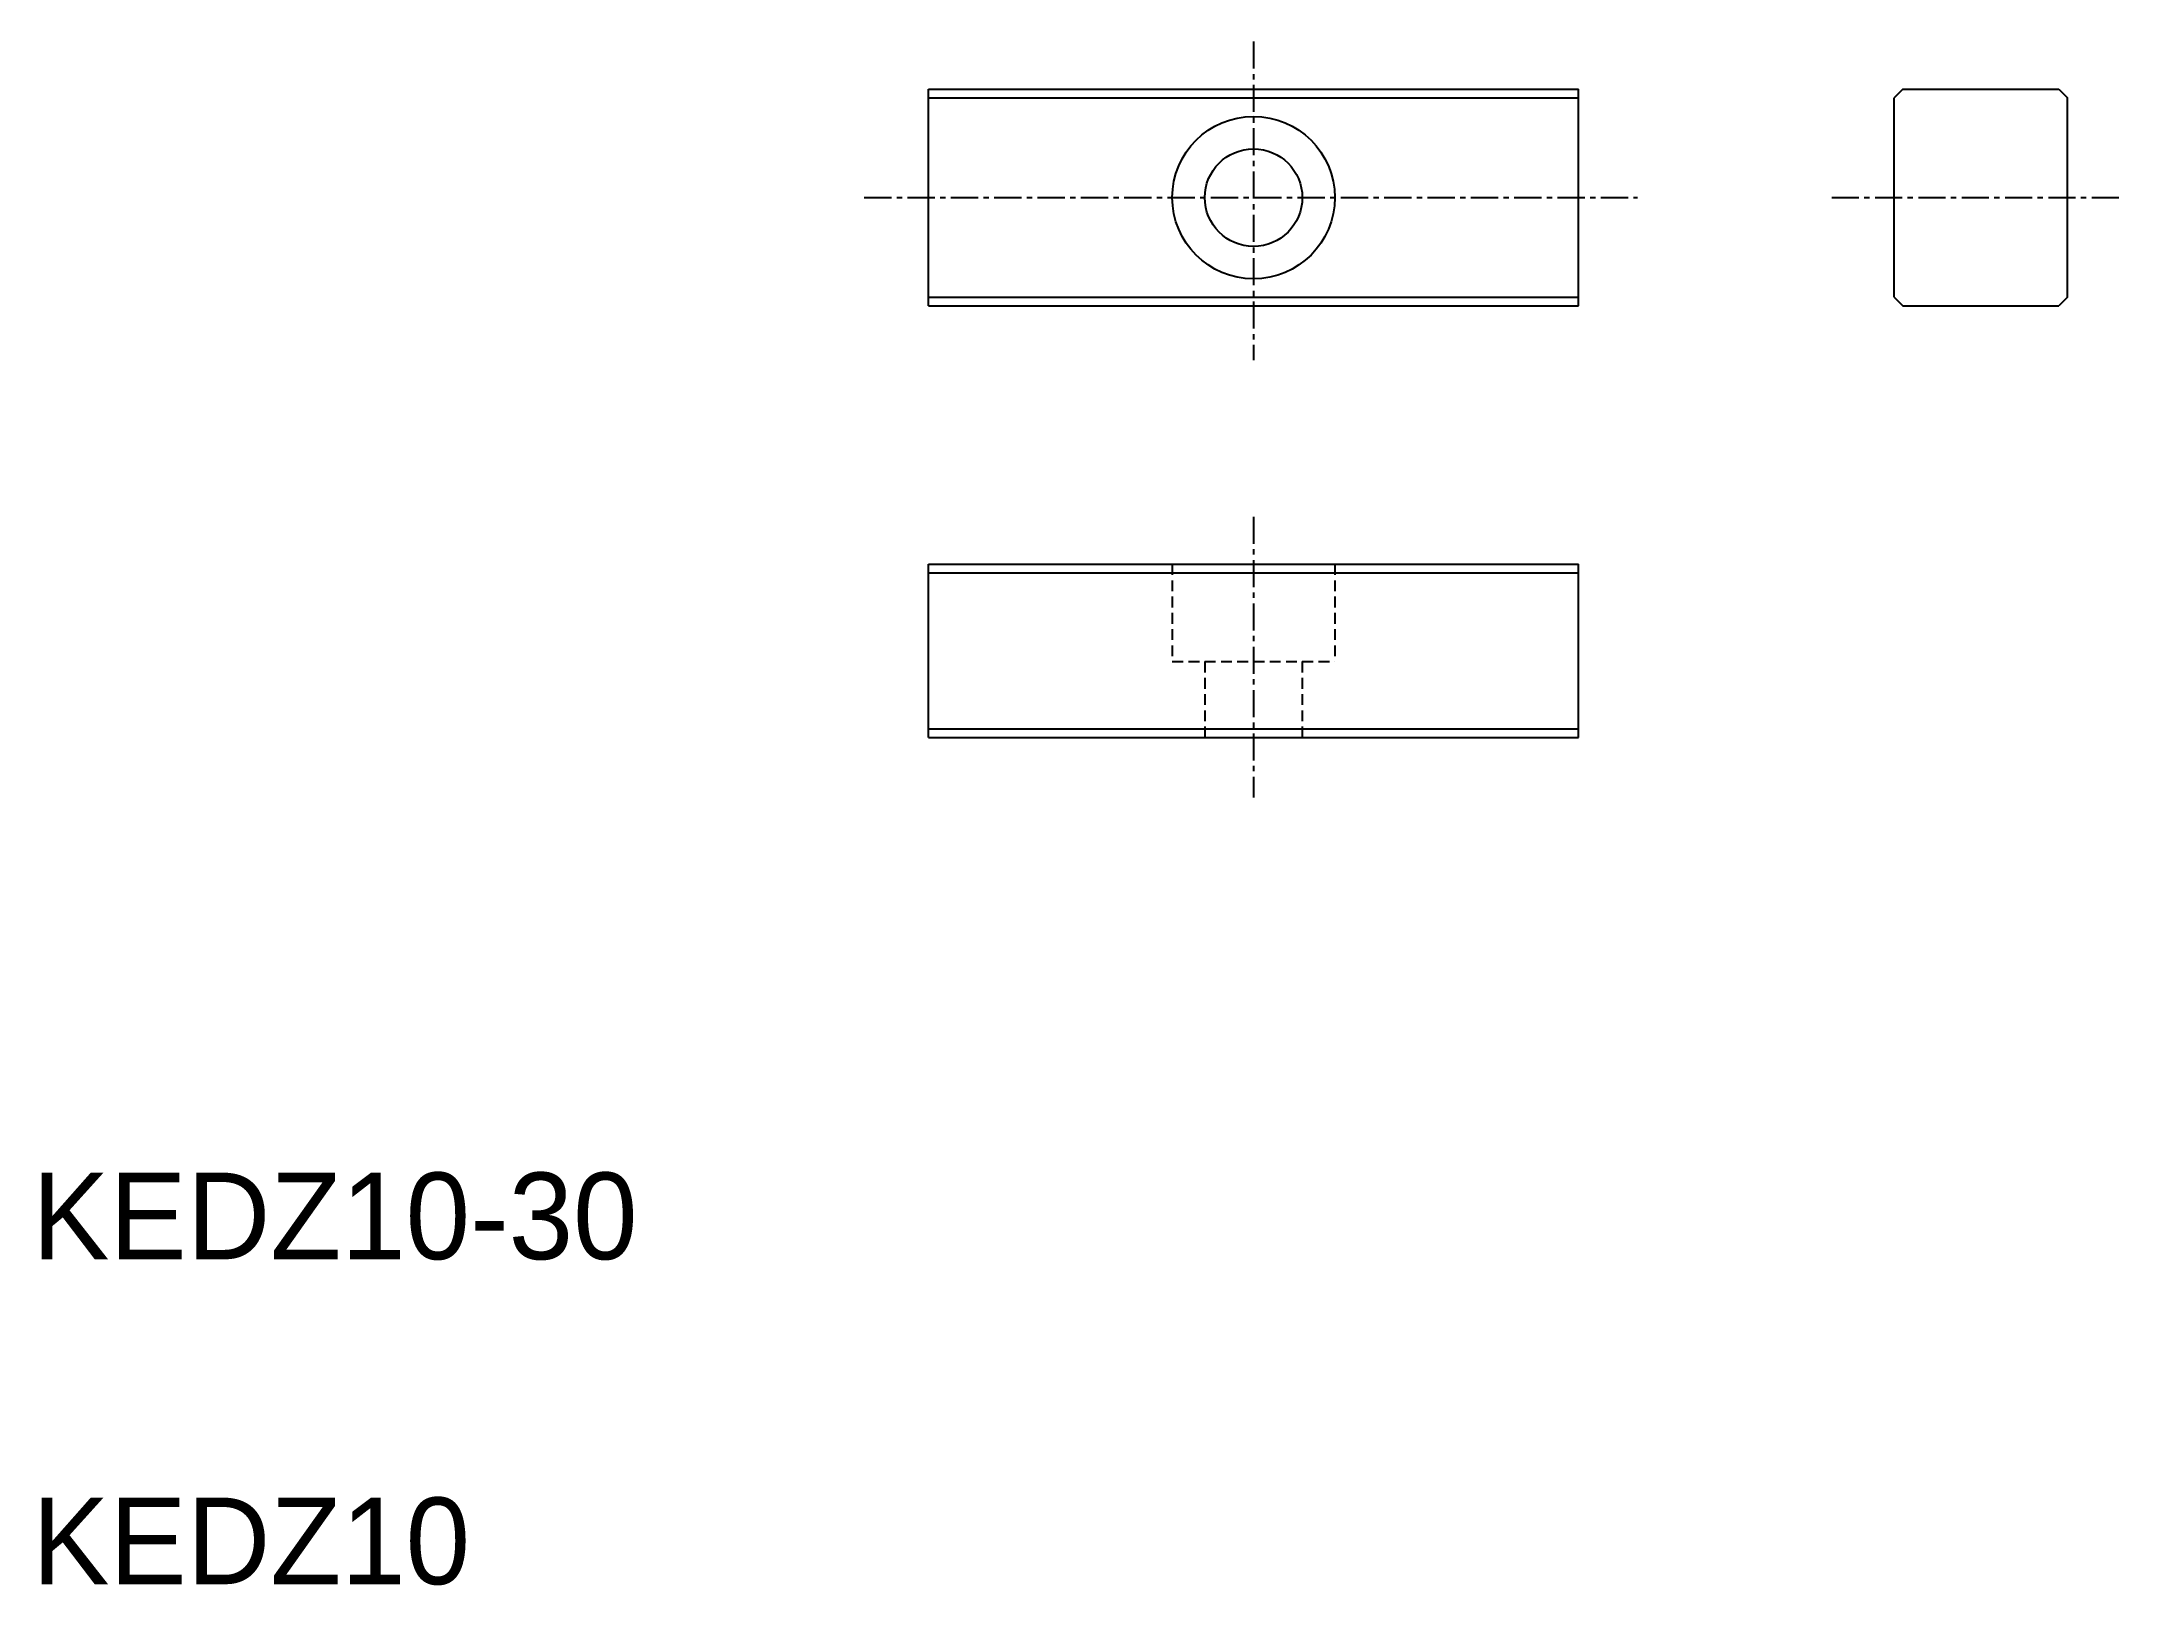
# Model space of a CAD drawing. Extents: x 10.4 to 106.3, y 9.9 to 81.2.
import ezdxf

# ---------------------------------------------------------------- set-up
doc = ezdxf.new("R2010")
doc.units = 0
doc.linetypes.add('CENTER', pattern=[2, 1.25, -0.25, 0.25, -0.25])
doc.linetypes.add('DASHED', pattern=[0.75, 0.5, -0.25])
doc.layers.get('0').update_dxf_attribs({"linetype": 'CONTINUOUS'})
doc.layers.add('CENTER', color=1, linetype='CENTER')

msp = doc.modelspace()

# ---------------------------------------------------------------- linework, layer by layer
at = {"color": 7, "linetype": 'CONTINUOUS'}
for p, q in [((51.373, 79.003), (81.373, 79.003)), ((51.373, 69.003), (51.373, 79.003)), ((81.373, 69.003), (81.373, 79.003)), ((96.334, 79.003), (95.934, 78.603)), ((96.334, 79.003), (103.534, 79.003)), ((103.534, 79.003), (103.934, 78.603)), ((95.934, 69.403), (95.934, 78.603)), ((103.934, 69.403), (103.934, 78.603)), ((95.934, 69.403), (96.334, 69.003)), ((103.934, 69.403), (103.534, 69.003)), ((51.373, 69.003), (81.373, 69.003)), ((96.334, 69.003), (103.534, 69.003)), ((51.373, 57.086), (81.373, 57.086)), ((51.373, 49.086), (51.373, 57.086)), ((58.873, 57.086), (58.873, 57.086)), ((81.373, 49.086), (81.373, 57.086)), ((51.373, 49.086), (81.373, 49.086))]:
    msp.add_line(p, q, dxfattribs=at)
at = {"color": 3, "linetype": 'CONTINUOUS'}
for p, q in [((51.373, 78.603), (81.373, 78.603)), ((51.373, 69.403), (81.373, 69.403)), ((51.373, 56.686), (81.373, 56.686)), ((51.373, 49.486), (81.373, 49.486))]:
    msp.add_line(p, q, dxfattribs=at)
at = {"color": 3, "linetype": 'DASHED'}
for p, q in [((62.623, 57.086), (62.623, 52.586)), ((66.373, 57.086), (66.373, 57.086)), ((70.123, 57.086), (70.123, 52.586)), ((62.623, 52.586), (70.123, 52.586)), ((64.123, 52.586), (64.123, 49.086)), ((68.623, 52.586), (68.623, 49.086))]:
    msp.add_line(p, q, dxfattribs=at)
at = {"color": 7, "linetype": 'CONTINUOUS'}
for radius in [3.75, 2.25]:
    msp.add_circle((66.373, 74.003), radius, dxfattribs=at)
at = {"layer": 'CENTER', "color": 1, "linetype": 'CENTER'}
for p, q in [((66.373, 81.207), (66.373, 66.498)), ((48.407, 74.003), (84.095, 74.003)), ((93.054, 74.003), (106.334, 74.003)), ((66.373, 59.274), (66.373, 46.308))]:
    msp.add_line(p, q, dxfattribs=at)

# ---------------------------------------------------------------- texts
at = {"color": 7, "linetype": 'CONTINUOUS'}
for s, p in [('KEDZ10-30', (10, 25)), ('KEDZ10', (10, 10))]:
    msp.add_text(s, height=4, dxfattribs=at).set_placement(p)

doc.saveas('drawing.dxf')
